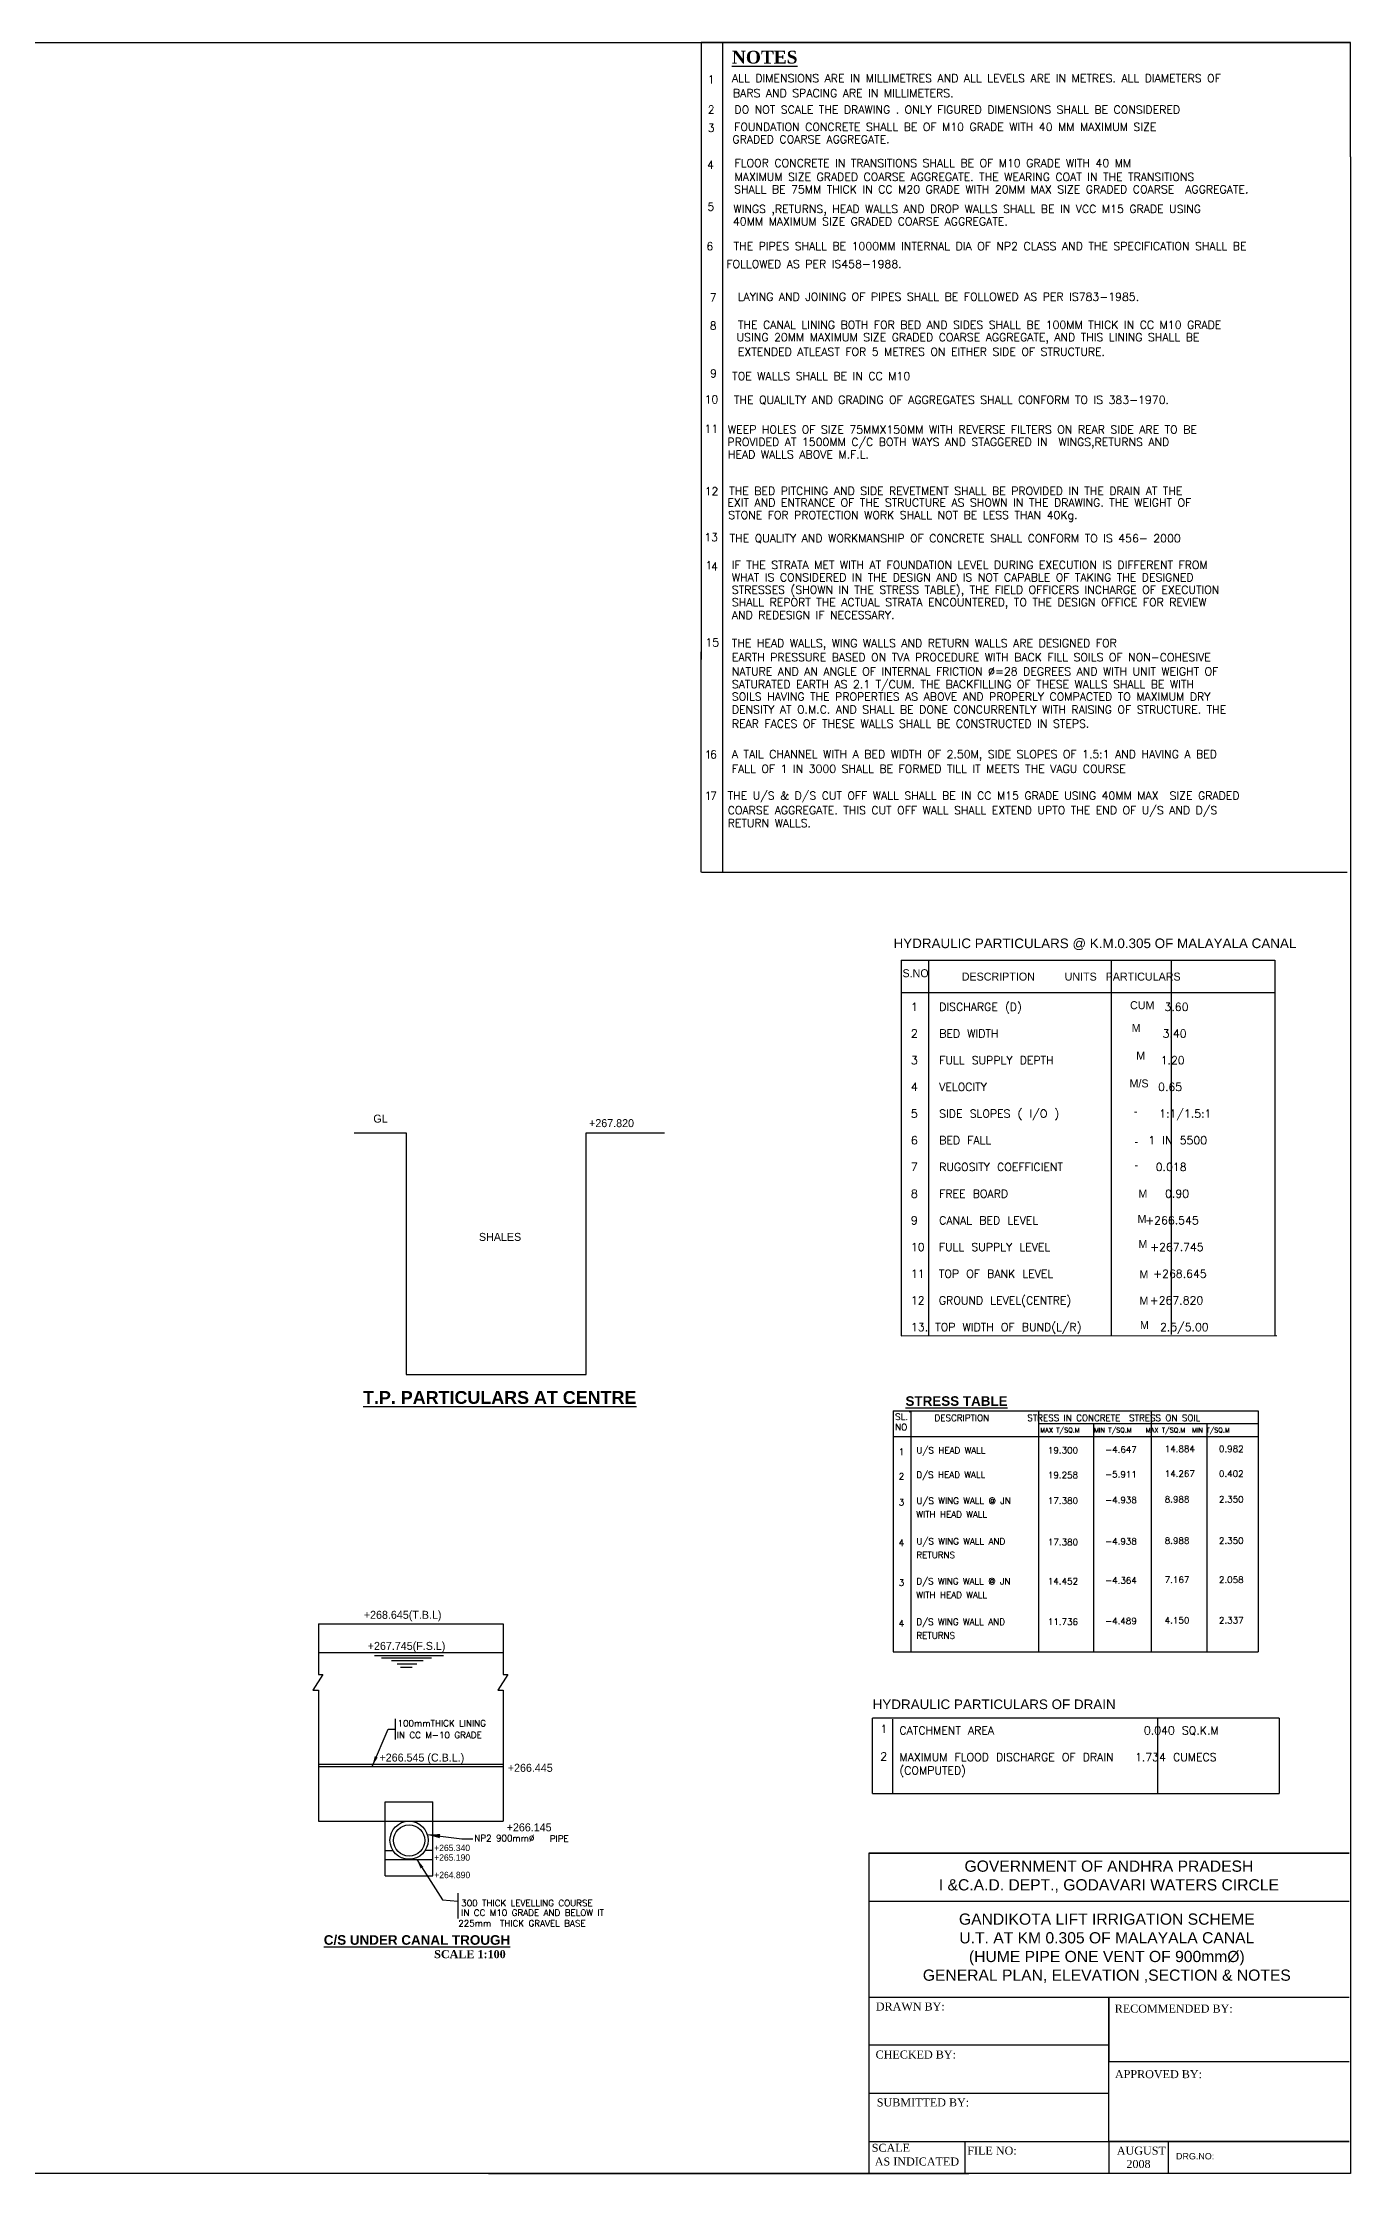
# Model space of a CAD drawing. Header units: millimetres. Extents: x 4622 to 5552, y -368 to 298.
# Drawn here: x 5144 to 5552, y -368 to 298 of the extents above; entities that cross this region are included whole.
import ezdxf

# ---------------------------------------------------------------- set-up
doc = ezdxf.new("R2010")
doc.units = ezdxf.units.MM
doc.layers.add('BASIC', color=18, linetype='Continuous')
doc.styles.add('ROMANS', font='romans')
doc.styles.add('style1', font='txt.shx', dxfattribs={"height": 20})
doc.styles.add('TIMES', font='times.ttf')
doc.dimstyles.new('ISO-25', dxfattribs={"dimtxt": 2.5, "dimasz": 4, "dimexe": 1.25, "dimexo": 0.625, "dimtad": 1, "dimtih": 1, "dimtoh": 1, "dimtxsty": 'Standard', "dimcen": 2.5, "dimadec": 0, "dimazin": 0, "dimtfac": 1, "dimtmove": 0, "dimatfit": 3, "dimfxl": 1, "dimarcsym": 0})

msp = doc.modelspace()

# ---------------------------------------------------------------- linework, layer by layer
at = {"color": 0}
for p, q in [((4621.77673, 297.62314), (5552.33293, 297.62314)), ((5552.33293, 297.62314), (5349.54918, 297.62314)), ((5349.54918, 297.62314), (5349.54918, 104.91846)), ((5356.35062, 104.91846, 0.02714), (5356.35062, 297.62314, 0.02714)), ((5552.33293, 261.93876), (5552.33293, 297.62314)), ((5552.33293, 261.93876), (5552.33293, -367.96577)), ((5349.54918, 38.53501), (5349.54918, 107.3088)), ((5356.3504, 38.53501, 0.03374), (5356.35062, 107.3088, 0.02704)), ((5349.64205, 38.53501), (5551.3508, 38.53501)), ((5412.0337, 11.04817, 0.68367), (5412.0337, -106.29034, 0.68367)), ((5412.0337, 11.04817, 0.68367), (5528.78937, 11.04817)), ((5420.59512, 11.04817, 0.68367), (5420.59512, -106.28855, 0.68367)), ((5496.36833, 11.04817, 0.68367), (5496.36833, -105.89388, 0.68367)), ((5528.78937, 11.04817), (5528.78937, -106.26812)), ((5412.0337, 0.94435, 0.68367), (5528.78937, 0.94435)), ((5412.0337, -106.29034, 0.68367), (5529.41482, -106.26799, -0.00342)), ((5409.49725, -129.75982), (5523.56878, -129.75982)), ((5409.49725, -129.75982), (5409.49725, -205.00684)), ((5409.49725, -129.75982), (5409.49725, -205.00684)), ((5415.08296, -129.75982), (5415.08296, -205.00684)), ((5454.91215, -129.75982), (5454.91215, -205.00684)), ((5490.09172, -129.75982), (5490.09172, -205.00684)), ((5523.56878, -129.75982), (5523.56878, -205.00684)), ((5409.49725, -137.75982), (5523.56878, -137.75982)), ((5454.91215, -133.75982), (5523.70514, -133.75982)), ((5472.12995, -133.75982), (5472.12995, -205.00684)), ((5507.54773, -133.75982), (5507.54773, -205.00684)), ((5230.02783, -196.28249), (5287.78236, -196.28249)), ((5230.02783, -196.28249), (5230.02783, -212.08544)), ((5287.78236, -196.28249), (5287.78236, -212.08544)), ((5230.02783, -205.28249), (5287.78236, -205.28249)), ((5247.52503, -206.20704), (5269.13804, -206.20704)), ((5409.49725, -205.00684), (5523.56878, -205.00684)), ((5231.43552, -212.08544), (5228.30988, -217.04604)), ((5230.02783, -212.08544), (5231.43552, -212.08544)), ((5249.75942, -206.97251), (5265.39436, -206.97251)), ((5252.91351, -207.73322), (5262.72367, -207.73322)), ((5254.59963, -208.80488), (5260.73099, -208.80488)), ((5255.67262, -209.87653), (5259.35143, -209.87653)), ((5289.19005, -212.08544), (5286.0644, -217.04604)), ((5287.78236, -212.08544), (5289.19005, -212.08544)), ((5228.30988, -217.04604), (5230.02783, -217.04604)), ((5230.02783, -217.04604), (5230.02783, -257.93387)), ((5286.0644, -217.04604), (5287.78236, -217.04604)), ((5287.78236, -217.04604), (5287.78236, -257.93387)), ((5253.97032, -225.9509), (5253.97032, -232.44278)), ((5530.09773, -225.73257), (5403.04422, -225.73257)), ((5403.04422, -249.33791), (5403.04422, -225.73257)), ((5409.29874, -226.0449), (5409.29874, -249.33791)), ((5530.09773, -225.73257), (5530.09773, -249.33791)), ((5230.02783, -240.11249), (5287.78236, -240.11249)), ((5230.02783, -240.88315), (5287.62632, -240.88315)), ((5250.88553, -251.93387), (5265.79489, -251.93387)), ((5403.04422, -249.33791), (5530.09773, -249.33791)), ((5230.02783, -257.93387), (5287.78236, -257.93387)), ((5250.88553, -274.96757), (5250.88553, -268.85665)), ((5250.88553, -269.87001), (5265.79489, -269.87001)), ((5265.79489, -274.96757), (5265.79489, -268.85665)), ((5551.91962, -267.96577), (5401.91962, -267.96577)), ((5401.91962, -267.96577), (5551.91962, -267.96577)), ((5401.91962, -267.96577), (5401.91962, -367.96577)), ((5401.91962, -267.96577), (5401.91962, -282.96577)), ((5250.88553, -274.96757), (5265.79489, -274.96757)), ((5273.60315, -280.42154), (5273.60285, -288.39398)), ((5401.91962, -282.96577), (5551.91962, -282.96577)), ((5401.91962, -312.96577), (5551.91962, -312.96577)), ((5476.91962, -357.96577), (5476.91962, -312.96577)), ((5476.91962, -312.96577), (5476.91962, -332.96577)), ((5476.91962, -312.96577), (5476.91962, -327.96577)), ((5476.91962, -327.96577), (5401.91962, -327.96577)), ((5476.91962, -332.96577), (5551.91962, -332.96577)), ((5476.91962, -342.96577), (5401.91962, -342.96577)), ((5401.91962, -357.96577), (5551.91962, -357.96577)), ((5401.91962, -357.96577), (5431.91962, -357.96577)), ((5431.91962, -357.96577), (5431.91962, -367.96577)), ((5551.91962, -357.96577), (5476.91962, -357.96577)), ((5476.91962, -357.96577), (5476.91962, -367.96577)), ((5476.91962, -357.96577), (5506.91962, -357.96577)), ((5495.44367, -357.96577), (5495.44367, -367.96577)), ((5552.33293, -367.96577), (4621.77673, -367.96577)), ((5283.12944, -367.96577), (5433.12944, -367.96577))]:
    msp.add_line(p, q, dxfattribs=at)
msp.add_line((5492.07048, -225.73257), (5492.07048, -249.33791))
for centre, radius in [((5258.34153, -263.88989), 5.95604), ((5258.37093, -263.95875), 4.87193)]:
    msp.add_circle(centre, radius, dxfattribs=at)
at = {"layer": 'BASIC', "color": 0}
for p, q in [((5477.64949, 11.04817, 0.29945), (5477.67183, -106.27784, 0.29946)), ((5241.25458, -42.88145), (5257.40865, -42.88145)), ((5257.40865, -42.88145), (5257.40865, -118.38393)), ((5313.68734, -118.38393), (5313.68734, -42.88145)), ((5313.68734, -42.88145), (5338.179, -42.88145)), ((5257.40865, -118.38393), (5313.68734, -118.38393)), ((5250.88553, -268.85665), (5250.88553, -251.93387)), ((5265.79489, -268.85665), (5265.79489, -251.93387)), ((5250.88553, -267.1467), (5253.35479, -267.1467)), ((5265.79489, -267.15508), (5263.32279, -267.15508))]:
    msp.add_line(p, q, dxfattribs=at)

# ---------------------------------------------------------------- texts
at = {"color": 0}
for s, height, style, p in [('1', 2.5, 'ROMANS', (5351.60956, 284.88795, 0.02714)), ('ALL DIMENSIONS ARE IN MILLIMETRES AND ALL LEVELS ARE IN METRES. ALL DIAMETERS OF', 2.5, 'ROMANS', (5359.20664, 285.24404, 0.02714)), ('BARS AND SPACING ARE IN MILLIMETERS.', 2.5, 'ROMANS', (5359.50561, 280.58749, 0.02714)), ('2', 2.5, 'ROMANS', (5351.60956, 275.44366, 0.02714)), ('DO NOT SCALE THE DRAWING . ONLY FIGURED DIMENSIONS SHALL BE CONSIDERED', 2.5, 'ROMANS', (5359.9779, 275.4412, 0.02714)), ('3', 2.5, 'ROMANS', (5351.63374, 269.71265, 0.02714)), (' GRADED COARSE AGGREGATE.', 2.5, 'ROMANS', (5357.64136, 266.15073, 0.02714)), ('4', 2.5, 'ROMANS', (5351.4006, 258.17687, 0.02714)), ('FLOOR CONCRETE IN TRANSITIONS SHALL BE OF M10 GRADE WITH 40 MM', 2.5, 'ROMANS', (5360.01425, 258.75401, 0.02714)), ('SHALL BE 75MM THICK IN CC M20 GRADE WITH 20MM MAX SIZE GRADED COARSE  AGGREGATE.', 2.5, 'ROMANS', (5359.87508, 250.54157, 0.02714)), ('MAXIMUM SIZE GRADED COARSE AGGREGATE. THE WEARING COAT IN THE TRANSITIONS', 2.5, 'ROMANS', (5360.01425, 254.42728, 0.02714)), ('5', 2.5, 'ROMANS', (5351.55018, 245.12488, 0.02714)), ('WINGS ,RETURNS, HEAD WALLS AND DROP WALLS SHALL BE IN VCC M15 GRADE USING  ', 2.5, 'ROMANS', (5359.65079, 244.4032, 0.02714)), ('40MM MAXIMUM SIZE GRADED COARSE AGGREGATE.', 2.5, 'ROMANS', (5359.51163, 240.51748, 0.02714)), ('6', 2.5, 'ROMANS', (5351.2409, 232.76843, 0.02714)), ('THE PIPES SHALL BE 1000MM INTERNAL DIA OF NP2 CLASS AND THE SPECIFICATION SHALL BE ', 2.5, 'ROMANS', (5359.71473, 232.79428)), ('     FOLLOWED AS PER IS458-1988.', 2.5, 'ROMANS', (5348.12453, 227.21652)), ('7', 2.5, 'ROMANS', (5352.23132, 216.78975, 0.02714)), ('LAYING AND JOINING OF PIPES SHALL BE FOLLOWED AS PER IS783-1985.', 2.5, 'ROMANS', (5360.99902, 216.97106)), ('8', 2.5, 'ROMANS', (5352.28343, 207.96187, 0.02714)), ('USING 20MM MAXIMUM SIZE GRADED COARSE AGGREGATE, AND THIS LINING SHALL BE', 2.5, 'ROMANS', (5360.64921, 204.3267, 0.02714)), ('EXTENDED ATLEAST FOR 5 METRES ON EITHER SIDE OF STRUCTURE.', 2.5, 'ROMANS', (5361.06669, 199.81951, 0.02714)), ('9', 2.5, 'ROMANS', (5352.38397, 193.0562, 0.02714)), ('TOE WALLS SHALL BE IN CC M10 ', 2.5, 'ROMANS', (5359.2687, 192.21059, 0.02714)), ('10', 2.5, 'ROMANS', (5350.65148, 184.92524, 0.02714)), ('THE QUALILTY AND GRADING OF AGGREGATES SHALL CONFORM TO IS 383-1970.', 2.5, 'ROMANS', (5359.82047, 184.78119, 0.02714)), ('11', 2.5, 'ROMANS', (5350.63054, 175.73907, 0.02714)), ('WEEP HOLES OF SIZE 75MMX150MM WITH REVERSE FILTERS ON REAR SIDE ARE TO BE ', 2.5, 'ROMANS', (5357.93552, 175.50587)), ('PROVIDED AT 1500MM C/C BOTH WAYS AND STAGGERED IN  WINGS,RETURNS AND ', 2.5, 'ROMANS', (5357.79636, 171.62015)), ('HEAD WALLS ABOVE M.F.L.', 2.5, 'ROMANS', (5357.93552, 167.73444)), ('12', 2.5, 'ROMANS', (5350.66941, 156.21875, 0.02714)), ('EXIT AND ENTRANCE OF THE STRUCTURE AS SHOWN IN THE DRAWING. THE WEIGHT OF ', 2.5, 'ROMANS', (5357.77045, 152.68963)), ('THE BED PITCHING AND SIDE REVETMENT SHALL BE PROVIDED IN THE DRAIN AT THE ', 2.5, 'ROMANS', (5358.34005, 156.32678)), ('STONE FOR PROTECTION WORK SHALL NOT BE LESS THAN 40Kg.', 2.5, 'ROMANS', (5358.04877, 148.80391)), ('13', 2.5, 'ROMANS', (5350.54996, 141.88057, 0.02714)), ('THE QUALITY AND WORKMANSHIP OF CONCRETE SHALL CONFORM TO IS 456- 2000', 2.5, 'ROMANS', (5358.46157, 141.53593)), ('1', 2.5, 'ROMANS', (5350.92868, 133.11378, 0.02714)), ('4', 2.5, 'ROMANS', (5352.64817, 132.7417, 0.02714)), ('IF THE STRATA MET WITH AT FOUNDATION LEVEL DURING EXECUTION IS DIFFERENT FROM', 2.5, 'ROMANS', (5359.16279, 133.22805)), ('WHAT IS CONSIDERED IN THE DESIGN AND IS NOT CAPABLE OF TAKING THE DESIGNED', 2.5, 'ROMANS', (5359.16279, 129.34233)), ('STRESSES (SHOWN IN THE STRESS TABLE), THE FIELD OFFICERS INCHARGE OF EXECUTION', 2.5, 'ROMANS', (5359.16279, 125.45662)), ('AND REDESIGN IF NECESSARY.', 2.5, 'ROMANS', (5359.16279, 117.56967)), ('SHALL REPORT THE ACTUAL STRATA ENCOUNTERED, TO THE DESIGN OFFICE FOR REVIEW ', 2.5, 'ROMANS', (5359.16279, 121.5709)), ('15', 2.5, 'ROMANS', (5350.89569, 109.0128, 0.02714)), ('THE HEAD WALLS, WING WALLS AND RETURN WALLS ARE DESIGNED FOR', 2.5, 'ROMANS', (5359.16279, 108.77257)), ('EARTH PRESSURE BASED ON TVA PROCEDURE WITH BACK FILL SOILS OF NON-COHESIVE', 2.5, 'ROMANS', (5359.16279, 104.36839)), ('NATURE AND AN ANGLE OF INTERNAL FRICTION %%C=28 DEGREES AND WITH UNIT WEIGHT OF', 2.5, 'ROMANS', (5359.16279, 99.96421)), ('SATURATED EARTH AS 2.1 T/CUM. THE BACKFILLING OF THESE WALLS SHALL BE WITH', 2.5, 'ROMANS', (5359.16279, 95.94888)), ('SOILS HAVING THE PROPERTIES AS ABOVE AND PROPERLY COMPACTED TO MAXIMUM DRY', 2.5, 'ROMANS', (5359.16279, 92.07726)), ('DENSITY AT O.M.C. AND SHALL BE DONE CONCURRENTLY WITH RAISING OF STRUCTURE. THE', 2.5, 'ROMANS', (5359.16279, 88.02289)), ('REAR FACES OF THESE WALLS SHALL BE CONSTRUCTED IN STEPS.', 2.5, 'ROMANS', (5359.16279, 83.63281)), ('1', 2.5, 'ROMANS', (5350.65535, 73.963)), ('6', 2.5, 'ROMANS', (5352.37483, 74.02324)), ('A TAIL CHANNEL WITH A BED WIDTH OF 2.50M, SIDE SLOPES OF 1.5:1 AND HAVING A BED', 2.5, 'ROMANS', (5359.16279, 74.10188)), ('FALL OF 1 IN 3000 SHALL BE FORMED TILL IT MEETS THE VAGU COURSE', 2.5, 'ROMANS', (5359.16279, 69.52904)), ('1', 2.5, 'ROMANS', (5350.65535, 61.11723)), ('7', 2.5, 'ROMANS', (5352.37483, 61.11723)), ('COARSE AGGREGATE. THIS CUT OFF WALL SHALL EXTEND UPTO THE END OF U/S AND D/S', 2.5, 'ROMANS', (5357.85424, 56.57957)), ('RETURN WALLS.', 2.5, 'ROMANS', (5357.85424, 52.57833)), ('SL.', 2, 'ROMANS', (5410.16505, -132.61768)), ('1', 2, 'ROMANS', (5414.07583, -131.77646)), ('DESCRIPTION       STRESS IN CONCRETE  STRESS ON SOIL', 2, 'ROMANS', (5422.46934, -132.96604)), ('NO', 2, 'ROMANS', (5410.16505, -135.85577)), ('MAX T/SQ.M   MIN T/SQ.M   MAX T/SQ.M  MIN T/SQ.M', 1.5, 'ROMANS', (5455.46174, -136.52636)), ('1', 2, 'ROMANS', (5411.28487, -143.56496)), ('U/S HEAD WALL', 2, 'ROMANS', (5416.79025, -143.10993)), ('19.300', 2, 'ROMANS', (5457.8674, -143.10016)), ('-4.647', 2, 'ROMANS', (5475.69564, -142.86417)), ('14.884', 2, 'ROMANS', (5494.34359, -142.64963)), ('0.982', 2, 'ROMANS', (5511.28173, -142.64963)), ('2', 2, 'ROMANS', (5411.28487, -151.19863)), ('D/S HEAD WALL', 2, 'ROMANS', (5416.79025, -150.7436)), ('19.258', 2, 'ROMANS', (5457.8674, -150.84581)), ('-5.911', 2, 'ROMANS', (5475.69564, -150.60982)), ('14.267', 2, 'ROMANS', (5494.34359, -150.39528)), ('0.402', 2, 'ROMANS', (5511.28173, -150.39528)), ('3', 2, 'ROMANS', (5411.28487, -159.32375)), ('U/S WING WALL @ JN ', 2, 'ROMANS', (5416.79025, -158.86872)), ('17.380', 2, 'ROMANS', (5457.8674, -158.85895)), ('-4.938', 2, 'ROMANS', (5475.69564, -158.62296)), ('8.988', 2, 'ROMANS', (5494.34359, -158.40842)), ('2.350', 2, 'ROMANS', (5511.28173, -158.40842)), ('WITH HEAD WALL', 2, 'ROMANS', (5416.79025, -163.13545)), ('4', 2, 'ROMANS', (5411.28487, -172.00079)), ('U/S WING WALL AND', 2, 'ROMANS', (5416.79025, -171.54576)), ('17.380', 2, 'ROMANS', (5457.8674, -171.77834)), ('-4.938', 2, 'ROMANS', (5475.69564, -171.54235)), ('8.988', 2, 'ROMANS', (5494.34359, -171.32781)), ('2.350', 2, 'ROMANS', (5511.28173, -171.32781)), ('RETURNS', 2, 'ROMANS', (5416.79025, -175.81249)), ('3', 2, 'ROMANS', (5411.28487, -184.45219)), ('WITH HEAD WALL', 2, 'ROMANS', (5416.79025, -188.26389)), ('D/S WING WALL @ JN ', 2, 'ROMANS', (5416.79025, -183.99716)), ('14.452', 2, 'ROMANS', (5457.8674, -183.98739)), ('-4.364', 2, 'ROMANS', (5475.69564, -183.7514)), ('7.167', 2, 'ROMANS', (5494.34359, -183.53687)), ('2.058', 2, 'ROMANS', (5511.28173, -183.53687)), ('4', 2, 'ROMANS', (5411.28487, -197.12924)), ('D/S WING WALL AND', 2, 'ROMANS', (5416.79025, -196.67421)), ('RETURNS', 2, 'ROMANS', (5416.79025, -200.94094)), ('11.736', 2, 'ROMANS', (5457.8674, -196.66444)), ('-4.489', 2, 'ROMANS', (5475.69564, -196.42845)), ('4.150', 2, 'ROMANS', (5494.34359, -196.21391)), ('2.337', 2, 'ROMANS', (5511.28173, -196.21391)), ('IN CC M-10 GRADE ', 2, 'ROMANS', (5254.50091, -232.04084)), ('100mmTHICK LINING ', 2, 'ROMANS', (5254.7692, -228.36287)), ('1', 2.5, 'style1', (5405.51807, -230.37512)), ('2', 2.5, 'style1', (5405.51807, -238.96472)), ('NP2 900mm%%C', 2, 'ROMANS', (5278.73034, -264.24318)), ('PIPE', 2, 'ROMANS', (5302.30407, -264.40192)), ('300 THICK LEVELLING COURSE', 2, 'ROMANS', (5274.63969, -284.53098)), ('IN CC M10 GRADE AND BELOW IT', 2, 'ROMANS', (5274.63969, -287.55157)), (' 225mm  THICK GRAVEL BASE ', 2, 'ROMANS', (5272.3535, -290.8632)), ('DRAWN BY:', 2.5, 'TIMES', (5404.13621, -317.09239)), ('RECOMMENDED BY:', 2.5, 'TIMES', (5478.74686, -317.74304)), ('CHECKED BY:', 2.5, 'TIMES', (5404.06591, -332.09239)), ('APPROVED BY:', 2.5, 'TIMES', (5478.80233, -338.22037)), ('SUBMITTED BY:', 2.5, 'TIMES', (5404.43001, -347.0573)), ('SCALE ', 2.5, 'TIMES', (5402.85624, -361.23015)), (' AS INDICATED', 2.5, 'TIMES', (5402.85624, -365.50236)), ('FILE NO: ', 2.5, 'TIMES', (5432.69645, -362.10676)), ('AUGUST', 2.5, 'TIMES', (5479.39416, -362.11081)), (' 2008', 2.5, 'TIMES', (5481.44455, -366.27747))]:
    msp.add_text(s, height=height, dxfattribs=dict(at, style=style)).set_placement(p)
at = {"color": 1, "style": 'ROMANS'}
for s, p in [('FOUNDATION CONCRETE SHALL BE OF M10 GRADE WITH 40 MM MAXIMUM SIZE ', (5359.88393, 270.03645, 0.02714)), ('THE CANAL LINING BOTH FOR BED AND SIDES SHALL BE 100MM THICK IN CC M10 GRADE', (5361.06669, 208.21241, 0.02714)), ('THE U/S & D/S CUT OFF WALL SHALL BE IN CC M15 GRADE USING 40MM MAX  SIZE GRADED', (5357.85424, 61.1524))]:
    msp.add_text(s, height=2.5, dxfattribs=at).set_placement(p)
at = {"color": 0}
for s, p in [('S.NO', (5412.45765, 5.67402)), ('DESCRIPTION          UNITS   PARTICULARS', (5430.95764, 4.62298)), ('CUM', (5483.52857, -4.31084)), (' M', (5483.1007, -11.40535)), ('M', (5485.46718, -20.07642)), ('M/S', (5483.36364, -28.74749)), ('-', (5484.67835, -37.41856)), ('-', (5484.9413, -46.87791)), ('-', (5484.9413, -54.23518)), ('M', (5486.14008, -63.169)), ('M', (5485.87714, -71.05179)), ('M', (5486.14008, -78.93458)), ('M', (5486.46292, -88.39393)), ('M', (5486.46292, -96.63547)), ('M', (5486.62143, -104.19022))]:
    msp.add_text(s, height=2.5, dxfattribs=at).set_placement(p)
for s, insert, char_height, width, attachment_point in [('{\\fTimes New Roman|b1|i0|c0|p18;\\LNOTES}', (5359.17594, 295.08531), 4, 25.6448, 1), ('GL', (5247.19921, -37.24289), 2.5, 33.2215, 1), ('+267.820', (5314.57228, -38.65524), 2.5, 33.2215, 1), ('SHALES', (5280.17904, -74.18641), 2.5, 33.2215, 1), ('{\\fArial|b1|i0|c0|p34;\\LT.P. PARTICULARS AT CENTRE}', (5243.98104, -123.58831), 4, 113.6898, 1), ('+268.645(T.B.L)', (5244.22684, -192.23927), 2.5, 33.2215, 1), ('+267.745(F.S.L)', (5245.45157, -201.94781), 2.5, 34.2447, 1), ('+266.545 (C.B.L.)', (5249.11112, -236.82862), 2.5, 35.5533, 1), ('+266.445 ', (5289.18385, -240.03202), 2.5, 35.5533, 1), ('+266.145', (5288.84061, -258.61788), 2.5, 35.5533, 1), ('+265.340', (5266.19398, -265.28765), 2, 19.3321, 1), ('+265.190', (5266.19398, -268.306), 2, 19.3321, 1), ('{\\fArial|b0|i0|c0|p34;GOVERNMENT OF ANDHRA PRADESH\\PI &C.A.D. DEPT., GODAVARI WATERS CIRCLE}', (5476.91962, -270.24304), 3.5, 150, 2), ('+264.890', (5266.22716, -273.75039), 2, 19.3321, 1), ('\\P{\\fArial|b0|i0|c0|p34;GANDIKOTA LIFT IRRIGATION SCHEME\\PU.T. AT KM 0.305 OF MALAYALA CANAL\\P(HUME PIPE ONE VENT OF 900mm%%C)\\PGENERAL PLAN, ELEVATION ,SECTION & NOTES}', (5476.26829, -280.95521), 3.5, 150, 2), ('{\\fArial|b1|i0|c0|p34;\\LC/S UNDER CANAL TROUGH}', (5260.8247, -295.09789), 3, 102.7459, 5), ('{\\fTimes New Roman|b1|i0|c0|p18;SCALE 1:100}', (5266.19268, -298.2416), 2.5, 25.1815, 1), ('{\\fArial|b0|i0|c0|p34;DRG.NO:}', (5497.87351, -361.60601), 2, 51.9686772, 1)]:
    msp.add_mtext(s, dxfattribs=dict(at, insert=insert, char_height=char_height, width=width, attachment_point=attachment_point))
at = {"color": 0, "attachment_point": 1}
for s, insert, char_height, width, style in [('{\\fArial|b0|i0|c0|p34;HYDRAULIC PARTICULARS @ K.M.0.305 OF MALAYALA CANAL}', (5409.65454, 17.76635, 0.68367), 3, 139.3273408, 'style1'), ('1   DISCHARGE (D)                    3.60\\P\\P2   BED WIDTH                       3.40 \\P\\P3   FULL SUPPLY DEPTH               1.20\\P\\P4   VELOCITY                        0.65\\P\\P5   SIDE SLOPES ( I/O )              1:1/1.5:1\\P\\P6   BED FALL                      1 IN 5500   \\P\\P7   RUGOSITY COEFFICIENT             0.018 \\P\\P8   FREE BOARD                      0.90\\P\\P9   CANAL BED LEVEL               +266.545 \\P\\P10  FULL SUPPLY LEVEL              +267.745\\P\\P11  TOP OF BANK LEVEL              +268.645\\P\\P12  GROUND LEVEL(CENTRE)           +267.820\\P\\P13. TOP WIDTH OF BUND(L/R)           2.5/5.00', (5415.08387, -2.33739, 0.68367), 2.5, 176.525, 'style1'), ('{\\fArial|b1|i0|c0|p34;\\LSTRESS TABLE}', (5413.38272, -125.20565), 3, 34.4567, 'ROMANS'), ('{\\fArial|b0|i0|c0|p34;HYDRAULIC PARTICULARS OF DRAIN}', (5403.13816, -219.9304), 3, 80.4885439, 'ROMANS'), ('CATCHMENT AREA                     0.040 SQ.K.M\\P\\PMAXIMUM FLOOD DISCHARGE OF DRAIN   1.734 CUMECS\\P(COMPUTED)', (5411.50379, -228.35536), 2.5, 145.4768, 'style1')]:
    msp.add_mtext(s, dxfattribs=dict(at, insert=insert, char_height=char_height, width=width, style=style))

# ---------------------------------------------------------------- leaders
at = {"color": 0}
for points in [[(5246.92185, -240.61249), (5251.79487, -229.19684), (5253.97032, -229.19684)], [(5260.7668, -269.92522), (5268.79307, -282.48648), (5273.60315, -282.88398)]]:
    msp.add_leader(points, dimstyle='ISO-25', override={"dimasz": 3, "dimjust": 2}, dxfattribs=at)
at = {"layer": 'BASIC', "color": 0}
msp.add_leader([(5264.03381, -262.13709), (5274.87873, -263.45515), (5278.23603, -263.45515)], dimstyle='ISO-25', override={"dimgap": 0.625, "dimtad": 0}, dxfattribs=at)

doc.saveas('drawing.dxf')
